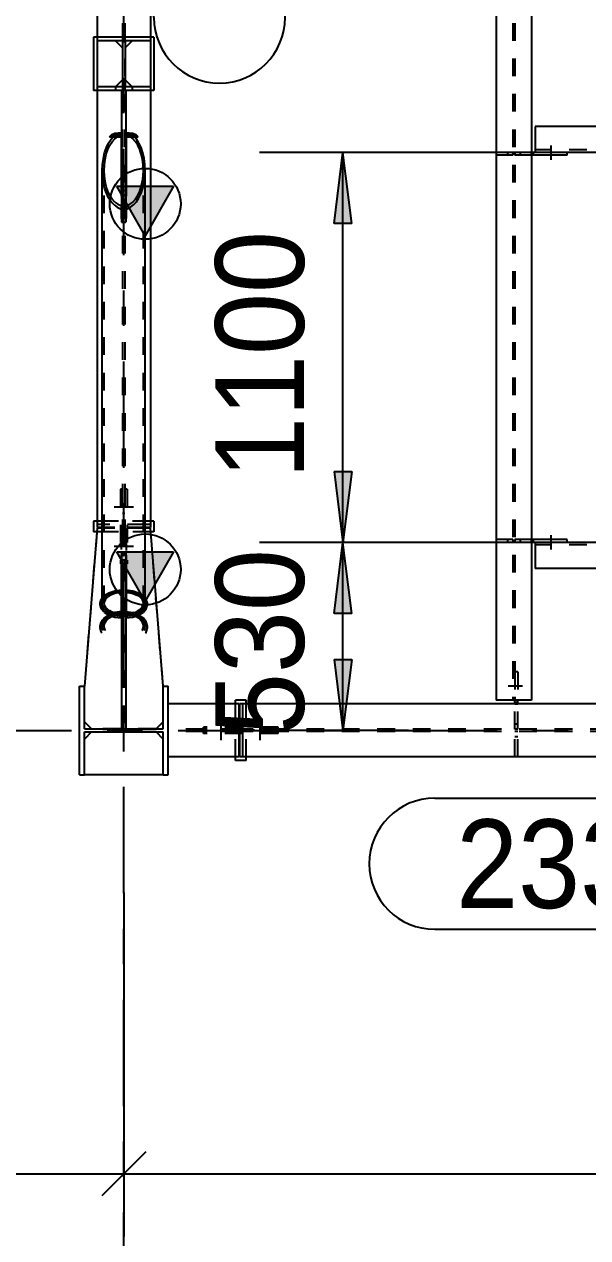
# Model space of a CAD drawing. Header units: millimetres. Extents: x 0 to 594, y 0 to 420.
# Drawn here: x 364.1 to 379.99, y 283.12 to 317.34 of the extents above; entities that cross this region are included whole.
import ezdxf

# ---------------------------------------------------------------- set-up
doc = ezdxf.new("R2010")
doc.units = ezdxf.units.MM
doc.header["$MEASUREMENT"] = 0
for name, pattern in [('XKITLINE00', [0]), ('XKITLINE02', [4, 2, -2]), ('XKITLINE03', [6, 3, -1, 1, -1]), ('XKITLINE04', [3, 0.5, -0.5, 0.5, -0.5, 0.5, -0.5])]:
    doc.linetypes.add(name, pattern=pattern)
for name, color, linetype in [('dimension', 7, 'Continuous'), ('grid', 7, 'Continuous'), ('mark', 7, 'Continuous'), ('part1', 7, 'Continuous')]:
    doc.layers.add(name, color=color, linetype=linetype)
doc.styles.add('STYLE_1', font='arial.ttf', dxfattribs={"height": 0.2})

# ---------------------------------------------------------------- blocks, each defined once
blk = doc.blocks.new('*D2174')
at = {"layer": 'grid', "color": 4, "linetype": 'XKITLINE03'}
blk.add_line((1228.871, 1836.576), (1642.443, 1836.576), dxfattribs=at)
blk = doc.blocks.new('*D2199')
at = {"layer": 'part1', "color": 0, "linetype": 'XKITLINE00'}
for p, q in [((1544.941, 1853.606), (1544.941, 1852.876)), ((1549.627, 1853.606), (1544.941, 1853.606)), ((1549.627, 1852.876), (1549.627, 1853.606)), ((1549.627, 1852.876), (1544.941, 1852.876))]:
    blk.add_line(p, q, dxfattribs=at)
at = {"layer": 'part1', "color": 2, "linetype": 'XKITLINE04'}
for p, q in [((1550.456, 1853.606), (1549.627, 1853.606)), ((1550.425, 1853.606), (1549.627, 1853.606)), ((1549.685, 1852.946), (1549.658, 1853.606)), ((1550.398, 1852.946), (1550.425, 1853.606)), ((1550.456, 1852.876), (1550.456, 1853.606)), ((1550.398, 1852.946), (1544.941, 1852.946)), ((1550.456, 1852.876), (1549.627, 1852.876))]:
    blk.add_line(p, q, dxfattribs=at)
blk = doc.blocks.new('*D2200')
at = {"layer": 'part1', "color": 0, "linetype": 'XKITLINE00'}
for p, q in [((1544.941, 1841.876), (1544.941, 1841.146)), ((1549.627, 1841.876), (1544.941, 1841.876)), ((1549.627, 1841.146), (1549.627, 1841.876)), ((1549.627, 1841.146), (1544.941, 1841.146))]:
    blk.add_line(p, q, dxfattribs=at)
at = {"layer": 'part1', "color": 2, "linetype": 'XKITLINE04'}
for p, q in [((1550.398, 1841.806), (1544.941, 1841.806)), ((1550.456, 1841.876), (1549.627, 1841.876)), ((1549.658, 1841.146), (1549.685, 1841.806)), ((1550.425, 1841.146), (1550.398, 1841.806)), ((1550.456, 1841.146), (1550.456, 1841.876)), ((1550.456, 1841.146), (1549.627, 1841.146))]:
    blk.add_line(p, q, dxfattribs=at)
blk = doc.blocks.new('*D2201')
at = {"layer": 'part1', "color": 2, "linetype": 'XKITLINE04'}
for p, q in [((1544.369, 1841.956), (1544.369, 1841.876)), ((1544.841, 1841.956), (1544.369, 1841.956)), ((1544.519, 1841.956), (1544.519, 1841.876)), ((1544.841, 1841.876), (1544.841, 1841.956)), ((1544.841, 1841.876), (1544.841, 1841.956)), ((1544.841, 1841.956), (1544.841, 1841.876)), ((1544.891, 1841.876), (1544.891, 1841.956)), ((1545.841, 1841.876), (1545.841, 1841.956)), ((1544.891, 1841.876), (1544.369, 1841.876)), ((1545.841, 1841.876), (1544.941, 1841.876))]:
    blk.add_line(p, q, dxfattribs=at)
at = {"layer": 'part1', "color": 0, "linetype": 'XKITLINE00'}
for p, q in [((1545.841, 1841.956), (1544.841, 1841.956)), ((1544.891, 1841.876), (1544.891, 1841.956)), ((1545.841, 1841.876), (1545.841, 1841.956)), ((1544.941, 1841.876), (1544.841, 1841.876))]:
    blk.add_line(p, q, dxfattribs=at)
blk = doc.blocks.new('*D2202')
at = {"layer": 'part1', "color": 0, "linetype": 'XKITLINE00'}
blk.add_line((1545.391, 1841.681), (1545.391, 1842.081), dxfattribs=at)
blk.add_line((1545.391, 1841.681), (1545.391, 1842.081), dxfattribs=at)
blk = doc.blocks.new('*D2205')
at = {"layer": 'part1', "color": 2, "linetype": 'XKITLINE04'}
for p, q in [((1544.369, 1852.876), (1544.369, 1852.796)), ((1544.891, 1852.876), (1544.369, 1852.876)), ((1544.519, 1852.876), (1544.519, 1852.796)), ((1544.841, 1852.796), (1544.841, 1852.876)), ((1544.841, 1852.796), (1544.841, 1852.876)), ((1544.841, 1852.876), (1544.841, 1852.796)), ((1544.891, 1852.796), (1544.891, 1852.876)), ((1545.841, 1852.876), (1544.941, 1852.876)), ((1545.841, 1852.796), (1545.841, 1852.876)), ((1544.841, 1852.796), (1544.369, 1852.796))]:
    blk.add_line(p, q, dxfattribs=at)
at = {"layer": 'part1', "color": 0, "linetype": 'XKITLINE00'}
for p, q in [((1544.941, 1852.876), (1544.841, 1852.876)), ((1544.891, 1852.796), (1544.891, 1852.876)), ((1545.841, 1852.796), (1545.841, 1852.876)), ((1545.841, 1852.796), (1544.841, 1852.796))]:
    blk.add_line(p, q, dxfattribs=at)
blk = doc.blocks.new('*D2206')
at = {"layer": 'part1', "color": 0, "linetype": 'XKITLINE00'}
blk.add_line((1545.391, 1852.671), (1545.391, 1853.071), dxfattribs=at)
blk.add_line((1545.391, 1852.671), (1545.391, 1853.071), dxfattribs=at)
blk = doc.blocks.new('*D2219')
at = {"layer": 'part1', "color": 0, "linetype": 'XKITLINE00'}
for p, q in [((1534.091, 1856.126), (1532.591, 1856.126)), ((1532.591, 1856.126), (1532.591, 1856.026)), ((1533.306, 1856.026), (1532.591, 1856.026)), ((1533.306, 1856.026), (1533.306, 1854.726)), ((1534.091, 1856.026), (1533.376, 1856.026)), ((1533.376, 1856.026), (1533.376, 1854.726)), ((1534.091, 1856.126), (1534.091, 1856.026)), ((1533.306, 1854.726), (1532.591, 1854.726)), ((1532.591, 1854.726), (1532.591, 1854.626)), ((1534.091, 1854.626), (1532.591, 1854.626)), ((1534.091, 1854.726), (1533.376, 1854.726)), ((1534.091, 1854.726), (1534.091, 1854.626))]:
    blk.add_line(p, q, dxfattribs=at)
at = {"layer": 'part1', "color": 2, "linetype": 'XKITLINE04'}
for p, q in [((1533.376, 1856.026), (1533.306, 1856.026)), ((1533.376, 1854.726), (1533.306, 1854.726))]:
    blk.add_line(p, q, dxfattribs=at)
blk = doc.blocks.new('*D2494')
at = {"layer": 'dimension', "color": 1, "linetype": 'XKITLINE00'}
for p, q in [((1533.341, 1832.006), (1533.341, 1822.306)), ((1533.964, 1824.689), (1532.719, 1823.444)), ((1533.341, 1824.066), (1593.341, 1824.066))]:
    blk.add_line(p, q, dxfattribs=at)
blk = doc.blocks.new('*D2495')
at = {"layer": 'dimension', "color": 1, "linetype": 'XKITLINE00'}
for p, q in [((1545.694, 1841.876), (1537.171, 1841.876)), ((1539.271, 1839.876), (1539.521, 1841.876)), ((1539.521, 1836.576), (1539.521, 1841.876)), ((1539.771, 1839.876), (1539.521, 1841.876)), ((1539.771, 1839.876), (1539.271, 1839.876)), ((1539.271, 1838.576), (1539.521, 1836.576)), ((1539.271, 1838.576), (1539.771, 1838.576)), ((1539.771, 1838.576), (1539.521, 1836.576)), ((1541.37, 1836.576), (1537.171, 1836.576))]:
    blk.add_line(p, q, dxfattribs=at)
at = {"layer": 'dimension', "color": 1}
for points in [[(1539.521, 1841.876), (1539.771, 1839.876), (1539.521, 1841.876), (1539.271, 1839.876)], [(1539.521, 1836.576), (1539.271, 1838.576), (1539.521, 1836.576), (1539.771, 1838.576)]]:
    blk.add_solid(points, dxfattribs=at)
at = {"layer": 'dimension', "color": 1, "style": 'STYLE_1', "width": 0.9}
blk.add_text('530', height=2.5, rotation=90.0002, dxfattribs=at).set_placement((1538.421, 1836.445))
blk = doc.blocks.new('*D2496')
at = {"layer": 'dimension', "color": 1, "linetype": 'XKITLINE00'}
for p, q in [((1546.254, 1852.876), (1537.171, 1852.876)), ((1539.271, 1850.876), (1539.521, 1852.876)), ((1539.521, 1841.876), (1539.521, 1852.876)), ((1539.771, 1850.876), (1539.521, 1852.876)), ((1539.771, 1850.876), (1539.271, 1850.876)), ((1539.271, 1843.876), (1539.521, 1841.876)), ((1539.271, 1843.876), (1539.771, 1843.876)), ((1539.771, 1843.876), (1539.521, 1841.876)), ((1545.694, 1841.876), (1537.171, 1841.876))]:
    blk.add_line(p, q, dxfattribs=at)
at = {"layer": 'dimension', "color": 1}
for points in [[(1539.521, 1852.876), (1539.771, 1850.876), (1539.521, 1852.876), (1539.271, 1850.876)], [(1539.521, 1841.876), (1539.271, 1843.876), (1539.521, 1841.876), (1539.771, 1843.876)]]:
    blk.add_solid(points, dxfattribs=at)
at = {"layer": 'dimension', "color": 1, "style": 'STYLE_1', "width": 0.9}
blk.add_text('1100', height=2.5, rotation=90.0002, dxfattribs=at).set_placement((1538.421, 1843.668))
blk = doc.blocks.new('*D2498')
at = {"layer": 'mark', "color": 1, "linetype": 'XKITLINE00'}
for p, q in [((1549.627, 1841.876), (1548.875, 1834.665)), ((1542.113, 1834.665), (1548.875, 1834.665)), ((1548.875, 1834.665), (1548.875, 1834.665)), ((1542.113, 1830.965), (1548.875, 1830.965))]:
    blk.add_line(p, q, dxfattribs=at)
for centre, start, end in [((1542.113, 1832.815), 90, -90), ((1548.875, 1832.815), -90, 90)]:
    blk.add_arc(centre, 1.85, start, end, dxfattribs=at)
at = {"layer": 'mark', "color": 1, "style": 'STYLE_1', "width": 0.9}
blk.add_text('233', height=2.5, dxfattribs=at).set_placement((1542.713, 1831.565))
blk = doc.blocks.new('*D2517')
at = {"layer": 'part1', "color": 0, "linetype": 'XKITLINE00'}
for p, q in [((1532.091, 1835.326), (1532.091, 1837.826)), ((1532.091, 1837.826), (1532.231, 1837.826)), ((1532.231, 1836.621), (1532.231, 1837.826)), ((1534.451, 1837.826), (1534.591, 1837.826)), ((1534.451, 1836.621), (1534.451, 1837.826)), ((1534.591, 1835.326), (1534.591, 1837.826)), ((1532.231, 1836.621), (1534.451, 1836.621)), ((1532.231, 1836.531), (1534.451, 1836.531)), ((1532.231, 1835.326), (1532.231, 1836.531)), ((1534.451, 1835.326), (1534.451, 1836.531)), ((1532.091, 1835.326), (1532.231, 1835.326)), ((1534.451, 1835.326), (1534.591, 1835.326))]:
    blk.add_line(p, q, dxfattribs=at)
blk = doc.blocks.new('*D2521')
at = {"layer": 'part1', "color": 0, "linetype": 'XKITLINE00'}
for p, q in [((1590.071, 1837.326), (1536.611, 1837.326)), ((1536.611, 1835.826), (1536.611, 1837.326)), ((1536.701, 1835.826), (1536.701, 1837.326)), ((1590.071, 1835.826), (1536.611, 1835.826))]:
    blk.add_line(p, q, dxfattribs=at)
at = {"layer": 'part1', "color": 2, "linetype": 'XKITLINE04'}
for p, q in [((1589.991, 1836.609), (1536.691, 1836.609)), ((1536.691, 1836.544), (1536.691, 1836.609)), ((1588.991, 1836.544), (1536.691, 1836.544)), ((1536.701, 1835.826), (1536.701, 1836.544)), ((1536.711, 1836.544), (1536.711, 1836.609)), ((1537.007, 1836.544), (1537.011, 1836.544)), ((1537.011, 1836.544), (1537.011, 1836.609)), ((1589.991, 1836.544), (1537.011, 1836.544))]:
    blk.add_line(p, q, dxfattribs=at)
blk = doc.blocks.new('*D2522')
at = {"layer": 'part1', "color": 0, "linetype": 'XKITLINE00'}
for p, q in [((1532.591, 1867.606), (1533.309, 1867.606)), ((1532.591, 1867.606), (1532.591, 1856.126)), ((1534.091, 1867.606), (1533.309, 1867.606)), ((1534.091, 1867.606), (1534.091, 1856.126)), ((1532.591, 1867.516), (1534.091, 1867.516)), ((1533.341, 1864.606), (1532.541, 1866.006)), ((1532.541, 1866.006), (1534.141, 1866.006)), ((1534.141, 1866.006), (1533.341, 1864.606)), ((1532.591, 1854.626), (1532.591, 1842.296)), ((1534.091, 1854.626), (1534.091, 1842.296)), ((1532.736, 1842.386), (1532.591, 1842.386)), ((1532.736, 1842.296), (1532.591, 1842.296)), ((1534.091, 1842.386), (1533.946, 1842.386)), ((1534.091, 1842.296), (1533.946, 1842.296))]:
    blk.add_line(p, q, dxfattribs=at)
at = {"layer": 'part1', "color": 2, "linetype": 'XKITLINE04'}
for p, q in [((1532.591, 1867.606), (1534.091, 1867.606)), ((1534.091, 1867.516), (1532.591, 1867.516)), ((1533.309, 1867.526), (1533.309, 1842.376)), ((1533.309, 1867.526), (1533.374, 1867.526)), ((1533.309, 1867.526), (1533.374, 1867.526)), ((1533.309, 1867.506), (1533.374, 1867.506)), ((1533.309, 1867.506), (1533.374, 1867.506)), ((1533.374, 1867.526), (1533.374, 1842.376)), ((1534.091, 1867.516), (1534.091, 1842.296)), ((1533.309, 1867.206), (1533.374, 1867.206)), ((1533.309, 1867.206), (1533.374, 1867.206)), ((1532.591, 1856.126), (1532.591, 1854.626)), ((1533.374, 1842.696), (1533.309, 1842.696)), ((1534.091, 1842.296), (1532.591, 1842.296)), ((1533.946, 1842.386), (1532.736, 1842.386)), ((1533.374, 1842.396), (1533.309, 1842.396)), ((1533.374, 1842.376), (1533.309, 1842.376)), ((1533.946, 1842.296), (1533.374, 1842.296)), ((1534.091, 1842.376), (1534.091, 1842.386))]:
    blk.add_line(p, q, dxfattribs=at)
at = {"layer": 'part1', "color": 0, "linetype": 'XKITLINE00'}
blk.add_circle((1533.341, 1865.506), 1, dxfattribs=at)
at = {"layer": 'part1', "color": 0}
blk.add_solid([(1532.541, 1866.006), (1534.141, 1866.006), (1532.541, 1866.006), (1533.341, 1864.606)], dxfattribs=at)
blk = doc.blocks.new('*D2523')
at = {"layer": 'part1', "color": 0, "linetype": 'XKITLINE00'}
for p, q in [((1544.841, 1869.526), (1543.841, 1869.526)), ((1543.841, 1869.526), (1543.841, 1837.426)), ((1544.841, 1869.526), (1544.841, 1837.426)), ((1544.341, 1866.526), (1543.541, 1867.926)), ((1543.541, 1867.926), (1545.141, 1867.926)), ((1545.141, 1867.926), (1544.341, 1866.526)), ((1544.841, 1837.426), (1543.841, 1837.426))]:
    blk.add_line(p, q, dxfattribs=at)
at = {"layer": 'part1', "color": 2, "linetype": 'XKITLINE04'}
for p, q in [((1544.314, 1869.526), (1544.314, 1837.426)), ((1544.369, 1869.526), (1544.369, 1837.426))]:
    blk.add_line(p, q, dxfattribs=at)
at = {"layer": 'part1', "color": 0, "linetype": 'XKITLINE00'}
blk.add_circle((1544.341, 1867.426), 1, dxfattribs=at)
at = {"layer": 'part1', "color": 0}
blk.add_solid([(1543.541, 1867.926), (1545.141, 1867.926), (1543.541, 1867.926), (1544.341, 1866.526)], dxfattribs=at)
blk = doc.blocks.new('*D2530')
at = {"layer": 'part1', "color": 0, "linetype": 'XKITLINE00'}
for p, q in [((1532.914, 1853.141), (1532.986, 1853.252)), ((1532.986, 1853.252), (1533.042, 1853.314)), ((1533.015, 1853.179), (1533.089, 1853.262)), ((1533.042, 1853.314), (1533.16, 1853.314)), ((1533.089, 1853.262), (1533.16, 1853.314)), ((1533.271, 1853.314), (1533.271, 1851.646)), ((1533.411, 1853.314), (1533.411, 1851.646)), ((1533.523, 1853.314), (1533.641, 1853.314)), ((1533.523, 1853.314), (1533.593, 1853.262)), ((1533.668, 1853.179), (1533.593, 1853.262)), ((1533.697, 1853.252), (1533.641, 1853.314)), ((1533.769, 1853.141), (1533.697, 1853.252)), ((1532.766, 1852.706), (1532.802, 1852.865)), ((1532.802, 1852.865), (1532.852, 1853.011)), ((1532.847, 1852.824), (1532.892, 1852.958)), ((1532.852, 1853.011), (1532.914, 1853.141)), ((1532.892, 1852.958), (1532.949, 1853.077)), ((1532.949, 1853.077), (1533.015, 1853.179)), ((1533.734, 1853.077), (1533.668, 1853.179)), ((1533.79, 1852.958), (1533.734, 1853.077)), ((1533.831, 1853.011), (1533.769, 1853.141)), ((1533.836, 1852.824), (1533.79, 1852.958)), ((1533.88, 1852.865), (1533.831, 1853.011)), ((1533.917, 1852.706), (1533.88, 1852.865)), ((1532.736, 1852.368), (1532.744, 1852.539)), ((1532.744, 1852.539), (1532.766, 1852.706)), ((1532.786, 1852.368), (1532.793, 1852.525)), ((1532.793, 1852.525), (1532.814, 1852.678)), ((1532.814, 1852.678), (1532.847, 1852.824)), ((1533.869, 1852.678), (1533.836, 1852.824)), ((1533.89, 1852.525), (1533.869, 1852.678)), ((1533.896, 1852.368), (1533.89, 1852.525)), ((1533.939, 1852.539), (1533.917, 1852.706)), ((1533.946, 1852.368), (1533.939, 1852.539)), ((1532.736, 1840.163), (1532.736, 1852.368)), ((1532.744, 1852.198), (1532.736, 1852.368)), ((1532.766, 1852.031), (1532.744, 1852.198)), ((1532.793, 1852.212), (1532.786, 1852.368)), ((1532.814, 1852.059), (1532.793, 1852.212)), ((1533.869, 1852.059), (1533.89, 1852.212)), ((1533.89, 1852.212), (1533.896, 1852.368)), ((1533.917, 1852.031), (1533.939, 1852.198)), ((1533.939, 1852.198), (1533.946, 1852.368)), ((1533.946, 1840.163), (1533.946, 1852.368)), ((1532.802, 1851.872), (1532.766, 1852.031)), ((1532.852, 1851.726), (1532.802, 1851.872)), ((1532.847, 1851.913), (1532.814, 1852.059)), ((1532.892, 1851.779), (1532.847, 1851.913)), ((1533.946, 1850.526), (1533.146, 1851.926)), ((1533.146, 1851.926), (1534.746, 1851.926)), ((1533.79, 1851.779), (1533.836, 1851.913)), ((1533.831, 1851.726), (1533.88, 1851.872)), ((1533.836, 1851.913), (1533.869, 1852.059)), ((1533.88, 1851.872), (1533.917, 1852.031)), ((1534.746, 1851.926), (1533.946, 1850.526)), ((1532.914, 1851.596), (1532.852, 1851.726)), ((1532.949, 1851.66), (1532.892, 1851.779)), ((1532.986, 1851.484), (1532.914, 1851.596)), ((1533.015, 1851.558), (1532.949, 1851.66)), ((1533.089, 1851.475), (1533.015, 1851.558)), ((1533.281, 1851.675), (1533.271, 1851.674)), ((1533.281, 1851.647), (1533.271, 1851.646)), ((1533.411, 1851.674), (1533.401, 1851.675)), ((1533.411, 1851.646), (1533.401, 1851.647)), ((1533.593, 1851.475), (1533.668, 1851.558)), ((1533.668, 1851.558), (1533.734, 1851.66)), ((1533.697, 1851.484), (1533.769, 1851.596)), ((1533.734, 1851.66), (1533.79, 1851.779)), ((1533.769, 1851.596), (1533.831, 1851.726)), ((1533.067, 1851.395), (1532.986, 1851.484)), ((1533.067, 1851.395), (1533.154, 1851.329)), ((1533.089, 1851.475), (1533.17, 1851.415)), ((1533.154, 1851.329), (1533.247, 1851.289)), ((1533.17, 1851.415), (1533.255, 1851.378)), ((1533.247, 1851.289), (1533.271, 1851.286)), ((1533.255, 1851.378), (1533.271, 1851.376)), ((1533.271, 1851.376), (1533.271, 1851.01)), ((1533.411, 1851.376), (1533.428, 1851.378)), ((1533.411, 1851.376), (1533.411, 1851.01)), ((1533.411, 1851.286), (1533.436, 1851.289)), ((1533.428, 1851.378), (1533.513, 1851.415)), ((1533.436, 1851.289), (1533.528, 1851.329)), ((1533.513, 1851.415), (1533.593, 1851.475)), ((1533.528, 1851.329), (1533.616, 1851.395)), ((1533.616, 1851.395), (1533.697, 1851.484)), ((1533.281, 1851.038), (1533.271, 1851.038)), ((1533.281, 1851.01), (1533.271, 1851.01)), ((1533.411, 1851.038), (1533.401, 1851.038)), ((1533.411, 1851.01), (1533.401, 1851.01)), ((1533.271, 1841.513), (1533.341, 1841.51)), ((1533.271, 1841.513), (1533.271, 1839.831)), ((1533.341, 1841.51), (1533.411, 1841.513)), ((1533.411, 1841.513), (1533.411, 1839.831)), ((1532.744, 1840.111), (1532.736, 1840.163)), ((1532.766, 1840.059), (1532.744, 1840.111)), ((1532.802, 1840.011), (1532.766, 1840.059)), ((1532.802, 1840.011), (1532.852, 1839.966)), ((1532.852, 1839.966), (1532.914, 1839.926)), ((1532.914, 1839.926), (1532.986, 1839.892)), ((1532.986, 1839.892), (1533.067, 1839.864)), ((1533.067, 1839.864), (1533.154, 1839.844)), ((1533.528, 1839.844), (1533.616, 1839.864)), ((1533.616, 1839.864), (1533.697, 1839.892)), ((1533.697, 1839.892), (1533.769, 1839.926)), ((1533.769, 1839.926), (1533.831, 1839.966)), ((1533.831, 1839.966), (1533.88, 1840.011)), ((1533.88, 1840.011), (1533.917, 1840.059)), ((1533.917, 1840.059), (1533.939, 1840.111)), ((1533.939, 1840.111), (1533.946, 1840.163)), ((1533.154, 1839.844), (1533.247, 1839.832)), ((1533.247, 1839.832), (1533.271, 1839.831)), ((1533.411, 1839.831), (1533.436, 1839.832)), ((1533.436, 1839.832), (1533.528, 1839.844))]:
    blk.add_line(p, q, dxfattribs=at)
at = {"layer": 'part1', "color": 2, "linetype": 'XKITLINE04'}
for p, q in [((1533.042, 1853.314), (1533.067, 1853.323)), ((1533.067, 1853.323), (1533.154, 1853.343)), ((1533.154, 1853.343), (1533.247, 1853.355)), ((1533.16, 1853.314), (1533.17, 1853.317)), ((1533.17, 1853.317), (1533.255, 1853.328)), ((1533.247, 1853.355), (1533.271, 1853.356)), ((1533.255, 1853.328), (1533.271, 1853.329)), ((1533.271, 1853.356), (1533.271, 1853.314)), ((1533.411, 1853.356), (1533.411, 1853.314)), ((1533.411, 1853.356), (1533.436, 1853.355)), ((1533.411, 1853.329), (1533.428, 1853.328)), ((1533.428, 1853.328), (1533.513, 1853.317)), ((1533.436, 1853.355), (1533.528, 1853.343)), ((1533.513, 1853.317), (1533.523, 1853.314)), ((1533.528, 1853.343), (1533.616, 1853.323)), ((1533.616, 1853.323), (1533.641, 1853.314)), ((1532.786, 1840.163), (1532.786, 1852.368)), ((1533.896, 1840.163), (1533.896, 1852.368)), ((1533.341, 1851.677), (1533.281, 1851.675)), ((1533.341, 1851.65), (1533.281, 1851.647)), ((1533.401, 1851.675), (1533.341, 1851.677)), ((1533.401, 1851.647), (1533.341, 1851.65)), ((1533.341, 1851.035), (1533.281, 1851.038)), ((1533.341, 1851.007), (1533.281, 1851.01)), ((1533.401, 1851.038), (1533.341, 1851.035)), ((1533.401, 1851.01), (1533.341, 1851.007)), ((1533.271, 1842.177), (1533.341, 1842.18)), ((1533.271, 1842.177), (1533.271, 1841.513)), ((1533.271, 1842.149), (1533.341, 1842.152)), ((1533.341, 1842.18), (1533.411, 1842.177)), ((1533.341, 1842.152), (1533.411, 1842.149)), ((1533.411, 1842.177), (1533.411, 1841.513)), ((1533.411, 1842.149), (1533.411, 1842.177)), ((1533.411, 1842.149), (1533.411, 1839.859)), ((1533.271, 1841.541), (1533.341, 1841.538)), ((1533.341, 1841.538), (1533.411, 1841.541)), ((1532.736, 1840.163), (1532.744, 1840.215)), ((1532.744, 1840.215), (1532.766, 1840.266)), ((1532.802, 1840.315), (1532.766, 1840.266)), ((1532.786, 1840.163), (1532.793, 1840.211)), ((1532.814, 1840.258), (1532.793, 1840.211)), ((1532.852, 1840.36), (1532.802, 1840.315)), ((1532.814, 1840.258), (1532.847, 1840.302)), ((1532.847, 1840.302), (1532.852, 1840.307)), ((1532.852, 1840.36), (1532.914, 1840.4)), ((1532.852, 1840.307), (1532.892, 1840.344)), ((1532.949, 1840.38), (1532.892, 1840.344)), ((1532.914, 1840.4), (1532.986, 1840.434)), ((1533.015, 1840.412), (1532.949, 1840.38)), ((1532.986, 1840.434), (1533.067, 1840.461)), ((1533.089, 1840.437), (1533.015, 1840.412)), ((1533.067, 1840.461), (1533.154, 1840.482)), ((1533.17, 1840.455), (1533.089, 1840.437)), ((1533.154, 1840.482), (1533.247, 1840.494)), ((1533.255, 1840.466), (1533.17, 1840.455)), ((1533.247, 1840.494), (1533.271, 1840.495)), ((1533.255, 1840.466), (1533.271, 1840.467)), ((1533.411, 1840.495), (1533.436, 1840.494)), ((1533.411, 1840.467), (1533.428, 1840.466)), ((1533.428, 1840.466), (1533.513, 1840.455)), ((1533.436, 1840.494), (1533.528, 1840.482)), ((1533.513, 1840.455), (1533.593, 1840.437)), ((1533.528, 1840.482), (1533.616, 1840.461)), ((1533.593, 1840.437), (1533.668, 1840.412)), ((1533.616, 1840.461), (1533.697, 1840.434)), ((1533.668, 1840.412), (1533.734, 1840.38)), ((1533.697, 1840.434), (1533.769, 1840.4)), ((1533.734, 1840.38), (1533.79, 1840.344)), ((1533.769, 1840.4), (1533.831, 1840.36)), ((1533.79, 1840.344), (1533.836, 1840.302)), ((1533.88, 1840.315), (1533.831, 1840.36)), ((1533.869, 1840.258), (1533.836, 1840.302)), ((1533.89, 1840.211), (1533.869, 1840.258)), ((1533.917, 1840.266), (1533.88, 1840.315)), ((1533.896, 1840.163), (1533.89, 1840.211)), ((1533.939, 1840.215), (1533.917, 1840.266)), ((1533.946, 1840.163), (1533.939, 1840.215)), ((1532.793, 1840.115), (1532.786, 1840.163)), ((1532.814, 1840.068), (1532.793, 1840.115)), ((1532.847, 1840.023), (1532.814, 1840.068)), ((1532.847, 1840.023), (1532.852, 1840.019)), ((1532.852, 1840.019), (1532.892, 1839.982)), ((1532.949, 1839.946), (1532.892, 1839.982)), ((1533.015, 1839.914), (1532.949, 1839.946)), ((1533.089, 1839.889), (1533.015, 1839.914)), ((1533.17, 1839.871), (1533.089, 1839.889)), ((1533.255, 1839.859), (1533.17, 1839.871)), ((1533.255, 1839.859), (1533.271, 1839.859)), ((1533.411, 1839.859), (1533.428, 1839.859)), ((1533.428, 1839.859), (1533.513, 1839.871)), ((1533.513, 1839.871), (1533.593, 1839.889)), ((1533.593, 1839.889), (1533.668, 1839.914)), ((1533.668, 1839.914), (1533.734, 1839.946)), ((1533.734, 1839.946), (1533.79, 1839.982)), ((1533.79, 1839.982), (1533.836, 1840.023)), ((1533.836, 1840.023), (1533.869, 1840.068)), ((1533.869, 1840.068), (1533.89, 1840.115)), ((1533.89, 1840.115), (1533.896, 1840.163))]:
    blk.add_line(p, q, dxfattribs=at)
at = {"layer": 'part1', "color": 0, "linetype": 'XKITLINE00'}
blk.add_circle((1533.946, 1851.426), 1, dxfattribs=at)
at = {"layer": 'part1', "color": 0}
blk.add_solid([(1533.146, 1851.926), (1534.746, 1851.926), (1533.146, 1851.926), (1533.946, 1850.526)], dxfattribs=at)
blk = doc.blocks.new('*D2531')
at = {"layer": 'part1', "color": 0, "linetype": 'XKITLINE02'}
blk.add_line((1533.066, 1841.776), (1533.616, 1841.776), dxfattribs=at)
blk.add_line((1533.066, 1841.776), (1533.616, 1841.776), dxfattribs=at)
blk.add_line((1533.066, 1841.776), (1533.616, 1841.776), dxfattribs=at)
blk = doc.blocks.new('*D2532')
at = {"layer": 'part1', "color": 2, "linetype": 'XKITLINE04'}
for p, q in [((1533.374, 1843.376), (1533.374, 1841.276)), ((1533.434, 1843.376), (1533.374, 1843.376)), ((1533.434, 1843.376), (1533.434, 1841.276)), ((1533.434, 1841.276), (1533.374, 1841.276))]:
    blk.add_line(p, q, dxfattribs=at)
blk = doc.blocks.new('*D2533')
at = {"layer": 'part1', "color": 2, "linetype": 'XKITLINE04'}
for p, q in [((1533.249, 1843.376), (1533.249, 1841.276)), ((1533.309, 1843.376), (1533.249, 1843.376)), ((1533.309, 1843.376), (1533.309, 1841.276)), ((1533.309, 1841.276), (1533.249, 1841.276))]:
    blk.add_line(p, q, dxfattribs=at)
blk = doc.blocks.new('*D2534')
at = {"layer": 'part1', "color": 0, "linetype": 'XKITLINE02'}
blk.add_line((1533.066, 1842.876), (1533.616, 1842.876), dxfattribs=at)
blk.add_line((1533.066, 1842.876), (1533.616, 1842.876), dxfattribs=at)
blk.add_line((1533.066, 1842.876), (1533.616, 1842.876), dxfattribs=at)
blk = doc.blocks.new('*D2535')
at = {"layer": 'part1', "color": 2, "linetype": 'XKITLINE04'}
for p, q in [((1533.311, 1842.276), (1533.311, 1836.621)), ((1533.311, 1842.276), (1533.371, 1842.276)), ((1533.311, 1842.276), (1533.371, 1842.276)), ((1533.371, 1842.276), (1533.371, 1836.621)), ((1533.311, 1841.976), (1533.371, 1841.976)), ((1533.311, 1841.976), (1533.371, 1841.976)), ((1533.311, 1836.821), (1533.371, 1836.821)), ((1533.311, 1836.821), (1533.371, 1836.821)), ((1533.311, 1836.621), (1533.371, 1836.621)), ((1533.311, 1836.621), (1533.371, 1836.621))]:
    blk.add_line(p, q, dxfattribs=at)
blk = doc.blocks.new('*D2536')
at = {"layer": 'part1', "color": 2, "linetype": 'XKITLINE04'}
for p, q in [((1544.314, 1841.956), (1543.844, 1841.956)), ((1543.844, 1841.956), (1543.844, 1841.876)), ((1544.164, 1841.956), (1544.164, 1841.876)), ((1544.314, 1841.956), (1544.314, 1841.876)), ((1544.314, 1841.876), (1543.844, 1841.876))]:
    blk.add_line(p, q, dxfattribs=at)
blk = doc.blocks.new('*D2537')
at = {"layer": 'part1', "color": 2, "linetype": 'XKITLINE04'}
for p, q in [((1544.314, 1852.876), (1543.844, 1852.876)), ((1543.844, 1852.876), (1543.844, 1852.796)), ((1544.164, 1852.876), (1544.164, 1852.796)), ((1544.314, 1852.876), (1544.314, 1852.796)), ((1544.314, 1852.796), (1543.844, 1852.796))]:
    blk.add_line(p, q, dxfattribs=at)
blk = doc.blocks.new('*D2538')
at = {"layer": 'part1', "color": 0, "linetype": 'XKITLINE00'}
for p, q in [((1532.491, 1842.476), (1532.491, 1842.176)), ((1532.591, 1842.476), (1532.491, 1842.476)), ((1534.191, 1842.476), (1534.091, 1842.476)), ((1534.191, 1842.476), (1534.191, 1842.176)), ((1532.583, 1842.176), (1532.491, 1842.176)), ((1534.191, 1842.176), (1534.099, 1842.176))]:
    blk.add_line(p, q, dxfattribs=at)
at = {"layer": 'part1', "color": 2, "linetype": 'XKITLINE04'}
for p, q in [((1534.091, 1842.476), (1532.591, 1842.476)), ((1534.099, 1842.176), (1532.583, 1842.176))]:
    blk.add_line(p, q, dxfattribs=at)
blk = doc.blocks.new('*D2539')
at = {"layer": 'part1', "color": 0, "linetype": 'XKITLINE00'}
for p, q in [((1532.591, 1842.276), (1532.231, 1837.826)), ((1532.736, 1842.276), (1532.591, 1842.276)), ((1534.091, 1842.276), (1533.946, 1842.276)), ((1534.451, 1837.826), (1534.091, 1842.276)), ((1532.431, 1836.621), (1532.231, 1836.821)), ((1534.451, 1836.821), (1534.251, 1836.621))]:
    blk.add_line(p, q, dxfattribs=at)
at = {"layer": 'part1', "color": 2, "linetype": 'XKITLINE04'}
for p, q in [((1533.946, 1842.276), (1532.736, 1842.276)), ((1532.231, 1836.821), (1532.231, 1837.826)), ((1534.451, 1836.821), (1534.451, 1837.826)), ((1534.251, 1836.621), (1532.431, 1836.621))]:
    blk.add_line(p, q, dxfattribs=at)
blk = doc.blocks.new('*D2540')
at = {"layer": 'part1', "color": 0, "linetype": 'XKITLINE00'}
for p, q in [((1532.491, 1856.126), (1532.491, 1854.626)), ((1532.591, 1856.126), (1532.491, 1856.126)), ((1534.191, 1856.126), (1534.091, 1856.126)), ((1534.191, 1856.126), (1534.191, 1854.626)), ((1532.591, 1854.626), (1532.491, 1854.626)), ((1534.191, 1854.626), (1534.091, 1854.626))]:
    blk.add_line(p, q, dxfattribs=at)
at = {"layer": 'part1', "color": 2, "linetype": 'XKITLINE04'}
for p, q in [((1534.091, 1856.126), (1532.591, 1856.126)), ((1534.091, 1854.626), (1532.591, 1854.626))]:
    blk.add_line(p, q, dxfattribs=at)
blk = doc.blocks.new('*D2579')
at = {"layer": 'grid', "color": 4, "linetype": 'XKITLINE03'}
blk.add_line((1533.341, 1819.981), (1533.341, 1905.53), dxfattribs=at)
blk = doc.blocks.new('*D2630')
at = {"layer": 'dimension', "color": 1, "linetype": 'XKITLINE00'}
for p, q in [((1513.841, 1836.476), (1513.841, 1822.306)), ((1533.341, 1832.006), (1533.341, 1822.306)), ((1514.464, 1824.689), (1513.219, 1823.444)), ((1533.964, 1824.689), (1532.719, 1823.444)), ((1513.841, 1824.066), (1533.341, 1824.066))]:
    blk.add_line(p, q, dxfattribs=at)
at = {"layer": 'dimension', "color": 1, "style": 'STYLE_1', "width": 0.9}
blk.add_text('1950', height=2.2, dxfattribs=at).set_placement((1520.328, 1825.106))
blk = doc.blocks.new('*D2631')
at = {"layer": 'part1', "color": 0, "linetype": 'XKITLINE00'}
for p, q in [((1532.431, 1836.531), (1532.231, 1836.331)), ((1534.451, 1836.331), (1534.251, 1836.531)), ((1534.451, 1835.326), (1532.231, 1835.326))]:
    blk.add_line(p, q, dxfattribs=at)
at = {"layer": 'part1', "color": 2, "linetype": 'XKITLINE04'}
for p, q in [((1534.251, 1836.531), (1532.431, 1836.531)), ((1532.231, 1835.326), (1532.231, 1836.331)), ((1534.451, 1835.326), (1534.451, 1836.331))]:
    blk.add_line(p, q, dxfattribs=at)
blk = doc.blocks.new('*D2632')
at = {"layer": 'part1', "color": 2, "linetype": 'XKITLINE04'}
for p, q in [((1533.281, 1841.577), (1533.281, 1836.621)), ((1533.281, 1841.577), (1533.401, 1841.577)), ((1533.401, 1841.577), (1533.401, 1836.621)), ((1533.281, 1836.821), (1533.401, 1836.821)), ((1533.281, 1836.621), (1533.401, 1836.621))]:
    blk.add_line(p, q, dxfattribs=at)
blk = doc.blocks.new('*D2633')
at = {"layer": 'part1', "color": 2, "linetype": 'XKITLINE04'}
for p, q in [((1533.401, 1839.927), (1533.401, 1839.319)), ((1533.401, 1839.927), (1533.592, 1839.898)), ((1533.401, 1839.88), (1533.592, 1839.851)), ((1533.761, 1839.835), (1533.592, 1839.898)), ((1533.592, 1839.851), (1533.592, 1839.898)), ((1533.761, 1839.789), (1533.592, 1839.851)), ((1533.761, 1839.835), (1533.893, 1839.745)), ((1533.761, 1839.789), (1533.893, 1839.698)), ((1533.977, 1839.634), (1533.893, 1839.745)), ((1533.977, 1839.587), (1533.893, 1839.698)), ((1534.006, 1839.513), (1533.977, 1839.634)), ((1534.006, 1839.466), (1533.977, 1839.587)), ((1533.958, 1839.319), (1533.977, 1839.344)), ((1533.977, 1839.344), (1534.006, 1839.466)), ((1533.978, 1839.396), (1534.006, 1839.513)), ((1534.006, 1839.466), (1534.006, 1839.513))]:
    blk.add_line(p, q, dxfattribs=at)
blk = doc.blocks.new('*D2634')
at = {"layer": 'part1', "color": 2, "linetype": 'XKITLINE04'}
for p, q in [((1533.091, 1839.898), (1532.922, 1839.835)), ((1533.281, 1839.927), (1533.091, 1839.898)), ((1533.091, 1839.851), (1533.091, 1839.898)), ((1533.281, 1839.88), (1533.091, 1839.851)), ((1533.281, 1839.927), (1533.281, 1839.319)), ((1532.676, 1839.513), (1532.705, 1839.634)), ((1532.676, 1839.466), (1532.705, 1839.587)), ((1532.705, 1839.634), (1532.79, 1839.745)), ((1532.705, 1839.587), (1532.79, 1839.698)), ((1532.79, 1839.745), (1532.922, 1839.835)), ((1532.79, 1839.698), (1532.922, 1839.789)), ((1532.922, 1839.789), (1533.091, 1839.851)), ((1532.676, 1839.466), (1532.676, 1839.513)), ((1532.704, 1839.396), (1532.676, 1839.513)), ((1532.705, 1839.344), (1532.676, 1839.466)), ((1532.725, 1839.319), (1532.705, 1839.344))]:
    blk.add_line(p, q, dxfattribs=at)
blk = doc.blocks.new('*D2635')
at = {"layer": 'part1', "color": 2, "linetype": 'XKITLINE04'}
for p, q in [((1533.281, 1842.274), (1533.281, 1841.513)), ((1533.281, 1842.274), (1533.401, 1842.274)), ((1533.401, 1842.274), (1533.401, 1841.513)), ((1533.281, 1841.969), (1533.401, 1841.969)), ((1533.281, 1836.821), (1533.401, 1836.821)), ((1533.281, 1836.621), (1533.401, 1836.621)), ((1533.281, 1836.621), (1533.401, 1836.621))]:
    blk.add_line(p, q, dxfattribs=at)
at = {"layer": 'part1', "color": 0, "linetype": 'XKITLINE00'}
for p, q in [((1533.281, 1841.513), (1533.281, 1836.621)), ((1533.281, 1841.383), (1533.401, 1841.383)), ((1533.401, 1841.513), (1533.401, 1836.621))]:
    blk.add_line(p, q, dxfattribs=at)
blk = doc.blocks.new('*D2636')
at = {"layer": 'part1', "color": 0, "linetype": 'XKITLINE00'}
for p, q in [((1533.411, 1840.528), (1533.401, 1840.53)), ((1533.977, 1840.27), (1533.946, 1840.307)), ((1534.006, 1840.163), (1533.977, 1840.27)), ((1533.592, 1839.822), (1533.761, 1839.877)), ((1533.761, 1839.877), (1533.893, 1839.957)), ((1533.761, 1839.827), (1533.893, 1839.907)), ((1533.893, 1839.957), (1533.977, 1840.056)), ((1533.893, 1839.907), (1533.977, 1840.006)), ((1533.977, 1840.056), (1534.006, 1840.163)), ((1533.977, 1840.006), (1534.006, 1840.113)), ((1534.006, 1840.113), (1534.006, 1840.163)), ((1533.401, 1839.796), (1533.592, 1839.822)), ((1533.401, 1839.746), (1533.592, 1839.772)), ((1533.592, 1839.772), (1533.761, 1839.827)), ((1533.592, 1839.772), (1533.592, 1839.822))]:
    blk.add_line(p, q, dxfattribs=at)
at = {"layer": 'part1', "color": 2, "linetype": 'XKITLINE04'}
for p, q in [((1533.401, 1840.53), (1533.401, 1839.746)), ((1533.592, 1840.454), (1533.401, 1840.48)), ((1533.592, 1840.504), (1533.411, 1840.528)), ((1533.761, 1840.449), (1533.592, 1840.504)), ((1533.592, 1840.454), (1533.592, 1840.504)), ((1533.592, 1840.454), (1533.761, 1840.399)), ((1533.893, 1840.368), (1533.761, 1840.449)), ((1533.761, 1840.399), (1533.893, 1840.318)), ((1533.946, 1840.307), (1533.893, 1840.368)), ((1533.977, 1840.22), (1533.893, 1840.318)), ((1534.006, 1840.113), (1533.977, 1840.22))]:
    blk.add_line(p, q, dxfattribs=at)
blk = doc.blocks.new('*D2637')
at = {"layer": 'part1', "color": 0, "linetype": 'XKITLINE00'}
for p, q in [((1532.676, 1840.163), (1532.705, 1840.27)), ((1532.736, 1840.307), (1532.705, 1840.27)), ((1533.281, 1840.53), (1533.271, 1840.528)), ((1532.676, 1840.113), (1532.676, 1840.163)), ((1532.705, 1840.056), (1532.676, 1840.163)), ((1532.705, 1840.006), (1532.676, 1840.113)), ((1532.79, 1839.957), (1532.705, 1840.056)), ((1532.79, 1839.907), (1532.705, 1840.006)), ((1532.79, 1839.957), (1532.922, 1839.877)), ((1532.79, 1839.907), (1532.922, 1839.827)), ((1532.922, 1839.877), (1533.091, 1839.822)), ((1532.922, 1839.827), (1533.091, 1839.772)), ((1533.091, 1839.772), (1533.091, 1839.822)), ((1533.091, 1839.822), (1533.281, 1839.796)), ((1533.091, 1839.772), (1533.281, 1839.746))]:
    blk.add_line(p, q, dxfattribs=at)
at = {"layer": 'part1', "color": 2, "linetype": 'XKITLINE04'}
for p, q in [((1532.676, 1840.113), (1532.705, 1840.22)), ((1532.79, 1840.318), (1532.705, 1840.22)), ((1532.79, 1840.368), (1532.736, 1840.307)), ((1532.922, 1840.449), (1532.79, 1840.368)), ((1532.922, 1840.399), (1532.79, 1840.318)), ((1533.091, 1840.504), (1532.922, 1840.449)), ((1533.091, 1840.454), (1532.922, 1840.399)), ((1533.271, 1840.528), (1533.091, 1840.504)), ((1533.091, 1840.454), (1533.091, 1840.504)), ((1533.281, 1840.48), (1533.091, 1840.454)), ((1533.281, 1840.53), (1533.281, 1839.746))]:
    blk.add_line(p, q, dxfattribs=at)
blk = doc.blocks.new('*D2638')
at = {"layer": 'part1', "color": 0, "linetype": 'XKITLINE00'}
for p, q in [((1533.401, 1854.626), (1533.281, 1854.626)), ((1533.281, 1854.626), (1533.281, 1853.387)), ((1533.401, 1854.626), (1533.401, 1853.387)), ((1533.281, 1853.314), (1533.281, 1850.913)), ((1533.401, 1853.314), (1533.401, 1850.913)), ((1533.281, 1850.913), (1533.401, 1850.913))]:
    blk.add_line(p, q, dxfattribs=at)
at = {"layer": 'part1', "color": 2, "linetype": 'XKITLINE04'}
for p, q in [((1533.281, 1853.387), (1533.281, 1853.314)), ((1533.401, 1853.387), (1533.401, 1853.314)), ((1533.281, 1851.805), (1533.401, 1851.805))]:
    blk.add_line(p, q, dxfattribs=at)
blk = doc.blocks.new('*D2639')
at = {"layer": 'part1', "color": 0, "linetype": 'XKITLINE00'}
for p, q in [((1532.935, 1853.314), (1533.002, 1853.386)), ((1532.935, 1853.314), (1533.281, 1853.314)), ((1533.002, 1853.386), (1533.091, 1853.415)), ((1533.002, 1853.386), (1533.281, 1853.386)), ((1533.091, 1853.415), (1533.281, 1853.441)), ((1533.281, 1853.387), (1533.281, 1853.386)), ((1533.281, 1853.386), (1533.281, 1853.314))]:
    blk.add_line(p, q, dxfattribs=at)
at = {"layer": 'part1', "color": 2, "linetype": 'XKITLINE04'}
for p, q in [((1532.935, 1853.314), (1533.091, 1853.365)), ((1533.091, 1853.415), (1533.091, 1853.365)), ((1533.281, 1853.391), (1533.091, 1853.365)), ((1533.281, 1853.441), (1533.281, 1853.386))]:
    blk.add_line(p, q, dxfattribs=at)
blk = doc.blocks.new('*D2640')
at = {"layer": 'part1', "color": 2, "linetype": 'XKITLINE04'}
for p, q in [((1533.401, 1853.441), (1533.401, 1853.386)), ((1533.401, 1853.391), (1533.592, 1853.365)), ((1533.592, 1853.415), (1533.592, 1853.365)), ((1533.592, 1853.365), (1533.748, 1853.314))]:
    blk.add_line(p, q, dxfattribs=at)
at = {"layer": 'part1', "color": 0, "linetype": 'XKITLINE00'}
for p, q in [((1533.401, 1853.441), (1533.592, 1853.415)), ((1533.401, 1853.387), (1533.401, 1853.314)), ((1533.401, 1853.386), (1533.68, 1853.386)), ((1533.401, 1853.314), (1533.748, 1853.314)), ((1533.592, 1853.415), (1533.68, 1853.386)), ((1533.748, 1853.314), (1533.68, 1853.386))]:
    blk.add_line(p, q, dxfattribs=at)
blk = doc.blocks.new('*D2641')
at = {"layer": 'mark', "color": 1, "linetype": 'XKITLINE00'}
for p, q in [((1534.191, 1856.683), (1534.191, 1863.445)), ((1537.891, 1856.683), (1537.891, 1863.445))]:
    blk.add_line(p, q, dxfattribs=at)
for centre, start, end in [((1536.041, 1863.445), 0, 180), ((1536.041, 1856.683), 180, 0)]:
    blk.add_arc(centre, 1.85, start, end, dxfattribs=at)
at = {"layer": 'mark', "color": 1, "style": 'STYLE_1', "width": 0.9}
blk.add_text('142', height=2.5, rotation=90.0002, dxfattribs=at).set_placement((1537.291, 1857.283))
blk = doc.blocks.new('*D2644')
at = {"layer": 'part1', "color": 2, "linetype": 'XKITLINE04'}
for p, q in [((1535.591, 1836.484), (1535.591, 1836.544)), ((1537.691, 1836.544), (1535.591, 1836.544)), ((1537.691, 1836.484), (1535.591, 1836.484)), ((1537.691, 1836.484), (1537.691, 1836.544))]:
    blk.add_line(p, q, dxfattribs=at)
blk = doc.blocks.new('*D2645')
at = {"layer": 'part1', "color": 0, "linetype": 'XKITLINE00'}
for p, q in [((1536.591, 1837.326), (1534.591, 1837.326)), ((1536.591, 1835.826), (1536.591, 1837.326)), ((1536.591, 1835.826), (1534.591, 1835.826))]:
    blk.add_line(p, q, dxfattribs=at)
at = {"layer": 'part1', "color": 2, "linetype": 'XKITLINE04'}
for p, q in [((1534.591, 1835.826), (1534.591, 1837.326)), ((1536.591, 1836.609), (1534.591, 1836.609)), ((1536.591, 1836.544), (1534.591, 1836.544)), ((1536.271, 1836.544), (1536.271, 1836.609)), ((1536.571, 1836.609), (1536.276, 1836.609)), ((1536.571, 1836.544), (1536.571, 1836.609)), ((1536.591, 1836.544), (1536.591, 1836.609))]:
    blk.add_line(p, q, dxfattribs=at)
blk = doc.blocks.new('*D2646')
at = {"layer": 'part1', "color": 2, "linetype": 'XKITLINE04'}
for p, q in [((1535.591, 1836.609), (1535.591, 1836.669)), ((1537.691, 1836.669), (1535.591, 1836.669)), ((1537.691, 1836.609), (1535.591, 1836.609)), ((1537.691, 1836.609), (1537.691, 1836.669))]:
    blk.add_line(p, q, dxfattribs=at)
blk = doc.blocks.new('*D2647')
at = {"layer": 'part1', "color": 2, "linetype": 'XKITLINE04'}
for p, q in [((1536.491, 1835.726), (1536.491, 1837.426)), ((1536.791, 1837.426), (1536.491, 1837.426)), ((1536.791, 1835.726), (1536.791, 1837.426)), ((1536.791, 1835.726), (1536.491, 1835.726))]:
    blk.add_line(p, q, dxfattribs=at)
blk = doc.blocks.new('*D2648')
at = {"layer": 'part1', "color": 0, "linetype": 'XKITLINE02'}
blk.add_line((1536.091, 1836.301), (1536.091, 1836.851), dxfattribs=at)
blk.add_line((1536.091, 1836.301), (1536.091, 1836.851), dxfattribs=at)
blk.add_line((1536.091, 1836.301), (1536.091, 1836.851), dxfattribs=at)
blk = doc.blocks.new('*D2649')
at = {"layer": 'part1', "color": 0, "linetype": 'XKITLINE02'}
blk.add_line((1537.191, 1836.301), (1537.191, 1836.851), dxfattribs=at)
blk.add_line((1537.191, 1836.301), (1537.191, 1836.851), dxfattribs=at)
blk.add_line((1537.191, 1836.301), (1537.191, 1836.851), dxfattribs=at)
blk = doc.blocks.new('*D2650')
at = {"layer": 'part1', "color": 2, "linetype": 'XKITLINE04'}
for p, q in [((1534.091, 1854.726), (1533.374, 1854.726)), ((1533.374, 1854.726), (1533.374, 1854.626)), ((1534.091, 1854.626), (1533.374, 1854.626)), ((1533.574, 1854.726), (1533.574, 1854.626)), ((1534.091, 1854.726), (1534.091, 1854.626))]:
    blk.add_line(p, q, dxfattribs=at)
blk = doc.blocks.new('*D2651')
at = {"layer": 'part1', "color": 2, "linetype": 'XKITLINE04'}
for p, q in [((1533.309, 1854.726), (1532.591, 1854.726)), ((1532.591, 1854.726), (1532.591, 1854.626)), ((1533.309, 1854.626), (1532.591, 1854.626)), ((1533.109, 1854.726), (1533.109, 1854.626)), ((1533.309, 1854.726), (1533.309, 1854.626))]:
    blk.add_line(p, q, dxfattribs=at)
blk = doc.blocks.new('*D2652')
at = {"layer": 'part1', "color": 0, "linetype": 'XKITLINE00'}
for p, q in [((1536.491, 1837.326), (1536.491, 1837.426)), ((1536.791, 1837.426), (1536.491, 1837.426)), ((1536.791, 1837.326), (1536.791, 1837.426)), ((1536.491, 1835.726), (1536.491, 1835.826)), ((1536.791, 1835.726), (1536.791, 1835.826)), ((1536.791, 1835.726), (1536.491, 1835.726))]:
    blk.add_line(p, q, dxfattribs=at)
at = {"layer": 'part1', "color": 2, "linetype": 'XKITLINE04'}
for p, q in [((1536.491, 1835.826), (1536.491, 1837.326)), ((1536.791, 1835.826), (1536.791, 1837.326))]:
    blk.add_line(p, q, dxfattribs=at)
blk = doc.blocks.new('*D2660')
at = {"layer": 'part1', "color": 2, "linetype": 'XKITLINE04'}
for p, q in [((1532.431, 1836.531), (1532.231, 1836.331)), ((1534.251, 1836.531), (1532.431, 1836.531)), ((1534.451, 1836.331), (1534.251, 1836.531)), ((1532.231, 1835.326), (1532.231, 1836.331)), ((1534.451, 1835.326), (1534.451, 1836.331)), ((1534.451, 1835.326), (1532.231, 1835.326))]:
    blk.add_line(p, q, dxfattribs=at)
blk = doc.blocks.new('*D2661')
at = {"layer": 'part1', "color": 2, "linetype": 'XKITLINE04'}
for p, q in [((1532.431, 1836.531), (1532.231, 1836.331)), ((1534.251, 1836.531), (1532.431, 1836.531)), ((1534.451, 1836.331), (1534.251, 1836.531)), ((1532.231, 1835.326), (1532.231, 1836.331)), ((1534.451, 1835.326), (1534.451, 1836.331)), ((1534.451, 1835.326), (1532.231, 1835.326))]:
    blk.add_line(p, q, dxfattribs=at)
blk = doc.blocks.new('*D2662')
at = {"layer": 'part1', "color": 2, "linetype": 'XKITLINE04'}
for p, q in [((1533.106, 1856.026), (1532.591, 1856.026)), ((1533.306, 1855.826), (1533.306, 1854.926)), ((1533.106, 1854.726), (1532.591, 1854.726))]:
    blk.add_line(p, q, dxfattribs=at)
at = {"layer": 'part1', "color": 0, "linetype": 'XKITLINE00'}
for p, q in [((1532.591, 1856.026), (1532.591, 1854.726)), ((1533.306, 1855.826), (1533.106, 1856.026)), ((1533.306, 1854.926), (1533.106, 1854.726))]:
    blk.add_line(p, q, dxfattribs=at)
blk = doc.blocks.new('*D2663')
at = {"layer": 'part1', "color": 0, "linetype": 'XKITLINE00'}
for p, q in [((1533.576, 1856.026), (1533.376, 1855.826)), ((1534.091, 1856.026), (1534.091, 1854.726)), ((1533.576, 1854.726), (1533.376, 1854.926))]:
    blk.add_line(p, q, dxfattribs=at)
at = {"layer": 'part1', "color": 2, "linetype": 'XKITLINE04'}
for p, q in [((1534.091, 1856.026), (1533.576, 1856.026)), ((1533.376, 1855.826), (1533.376, 1854.926)), ((1534.091, 1854.726), (1533.576, 1854.726))]:
    blk.add_line(p, q, dxfattribs=at)
blk = doc.blocks.new('*D2667')
at = {"layer": 'part1', "color": 0, "linetype": 'XKITLINE00'}
for p, q in [((1533.946, 1840.216), (1533.146, 1841.616)), ((1533.146, 1841.616), (1534.746, 1841.616)), ((1534.746, 1841.616), (1533.946, 1840.216))]:
    blk.add_line(p, q, dxfattribs=at)
at = {"layer": 'part1', "color": 2, "linetype": 'XKITLINE04'}
for p, q in [((1533.271, 1840.653), (1533.271, 1839.856)), ((1533.411, 1840.653), (1533.411, 1839.856)), ((1533.067, 1839.85), (1533.154, 1839.873)), ((1533.154, 1839.873), (1533.247, 1839.886)), ((1533.247, 1839.886), (1533.271, 1839.888)), ((1533.411, 1839.888), (1533.436, 1839.886)), ((1533.436, 1839.886), (1533.528, 1839.873)), ((1533.528, 1839.873), (1533.616, 1839.85)), ((1532.736, 1839.513), (1532.736, 1839.695)), ((1532.736, 1839.513), (1532.744, 1839.572)), ((1532.744, 1839.572), (1532.766, 1839.63)), ((1532.766, 1839.63), (1532.802, 1839.684)), ((1532.786, 1839.513), (1532.786, 1839.695)), ((1532.786, 1839.513), (1532.793, 1839.567)), ((1532.793, 1839.567), (1532.814, 1839.62)), ((1532.802, 1839.684), (1532.852, 1839.735)), ((1532.814, 1839.62), (1532.847, 1839.67)), ((1532.847, 1839.67), (1532.892, 1839.717)), ((1532.852, 1839.735), (1532.914, 1839.78)), ((1532.892, 1839.717), (1532.949, 1839.758)), ((1532.914, 1839.78), (1532.986, 1839.819)), ((1532.949, 1839.758), (1533.015, 1839.793)), ((1532.986, 1839.819), (1533.067, 1839.85)), ((1533.015, 1839.793), (1533.089, 1839.822)), ((1533.089, 1839.822), (1533.17, 1839.843)), ((1533.17, 1839.843), (1533.255, 1839.856)), ((1533.255, 1839.856), (1533.271, 1839.856)), ((1533.411, 1839.856), (1533.428, 1839.856)), ((1533.428, 1839.856), (1533.513, 1839.843)), ((1533.593, 1839.822), (1533.513, 1839.843)), ((1533.593, 1839.822), (1533.668, 1839.793)), ((1533.616, 1839.85), (1533.697, 1839.819)), ((1533.668, 1839.793), (1533.734, 1839.758)), ((1533.697, 1839.819), (1533.769, 1839.78)), ((1533.734, 1839.758), (1533.79, 1839.717)), ((1533.769, 1839.78), (1533.831, 1839.735)), ((1533.836, 1839.67), (1533.79, 1839.717)), ((1533.88, 1839.684), (1533.831, 1839.735)), ((1533.869, 1839.62), (1533.836, 1839.67)), ((1533.89, 1839.567), (1533.869, 1839.62)), ((1533.917, 1839.63), (1533.88, 1839.684)), ((1533.896, 1839.513), (1533.89, 1839.567)), ((1533.896, 1839.513), (1533.896, 1839.695)), ((1533.939, 1839.572), (1533.917, 1839.63)), ((1533.946, 1839.513), (1533.939, 1839.572)), ((1533.946, 1839.695), (1533.946, 1839.513)), ((1532.744, 1839.453), (1532.736, 1839.513)), ((1532.766, 1839.396), (1532.744, 1839.453)), ((1532.793, 1839.458), (1532.786, 1839.513)), ((1532.814, 1839.405), (1532.793, 1839.458)), ((1532.82, 1839.396), (1532.814, 1839.405)), ((1533.863, 1839.396), (1533.869, 1839.405)), ((1533.869, 1839.405), (1533.89, 1839.458)), ((1533.89, 1839.458), (1533.896, 1839.513)), ((1533.917, 1839.396), (1533.939, 1839.453)), ((1533.939, 1839.453), (1533.946, 1839.513))]:
    blk.add_line(p, q, dxfattribs=at)
at = {"layer": 'part1', "color": 0, "linetype": 'XKITLINE00'}
blk.add_circle((1533.946, 1841.116), 1, dxfattribs=at)
at = {"layer": 'part1', "color": 0}
blk.add_solid([(1533.146, 1841.616), (1534.746, 1841.616), (1533.146, 1841.616), (1533.946, 1840.216)], dxfattribs=at)
blk = doc.blocks.new('*D2671')
at = {"layer": 'part1', "color": 2, "linetype": 'XKITLINE04'}
for p, q in [((1532.491, 1842.476), (1532.491, 1842.176)), ((1534.191, 1842.476), (1532.491, 1842.476)), ((1534.191, 1842.476), (1534.191, 1842.176)), ((1534.191, 1842.176), (1532.491, 1842.176))]:
    blk.add_line(p, q, dxfattribs=at)
blk = doc.blocks.new('*D2672')
at = {"layer": 'part1', "color": 2, "linetype": 'XKITLINE04'}
for p, q in [((1532.591, 1842.276), (1532.231, 1837.826)), ((1534.091, 1842.276), (1532.591, 1842.276)), ((1534.451, 1837.826), (1534.091, 1842.276)), ((1532.231, 1836.821), (1532.231, 1837.826)), ((1534.451, 1836.821), (1534.451, 1837.826)), ((1532.431, 1836.621), (1532.231, 1836.821)), ((1534.451, 1836.821), (1534.251, 1836.621)), ((1534.251, 1836.621), (1532.431, 1836.621))]:
    blk.add_line(p, q, dxfattribs=at)
blk = doc.blocks.new('*D2765')
at = {"layer": 'part1', "color": 2, "linetype": 'XKITLINE04'}
for p, q in [((1544.369, 1835.826), (1544.369, 1836.544)), ((1544.449, 1836.544), (1544.369, 1836.544)), ((1544.449, 1835.826), (1544.449, 1836.544)), ((1544.449, 1836.394), (1544.369, 1836.394)), ((1544.449, 1835.826), (1544.369, 1835.826))]:
    blk.add_line(p, q, dxfattribs=at)
blk = doc.blocks.new('*D2769')
at = {"layer": 'part1', "color": 0, "linetype": 'XKITLINE02'}
blk.add_line((1544.581, 1837.826), (1544.181, 1837.826), dxfattribs=at)
blk.add_line((1544.581, 1837.826), (1544.181, 1837.826), dxfattribs=at)
blk = doc.blocks.new('*D2770')
at = {"layer": 'part1', "color": 2, "linetype": 'XKITLINE04'}
for p, q in [((1544.369, 1838.226), (1544.369, 1837.426)), ((1544.449, 1838.226), (1544.369, 1838.226)), ((1544.449, 1838.226), (1544.449, 1837.426)), ((1544.369, 1837.376), (1544.449, 1837.376)), ((1544.369, 1837.329), (1544.369, 1837.336)), ((1544.369, 1837.326), (1544.369, 1837.329)), ((1544.369, 1836.609), (1544.369, 1837.326)), ((1544.449, 1837.326), (1544.369, 1837.326)), ((1544.369, 1837.326), (1544.449, 1837.326)), ((1544.369, 1837.326), (1544.449, 1837.326)), ((1544.449, 1837.329), (1544.449, 1837.336)), ((1544.449, 1837.326), (1544.449, 1837.329)), ((1544.449, 1836.609), (1544.449, 1837.326)), ((1544.369, 1836.759), (1544.449, 1836.759)), ((1544.369, 1836.759), (1544.449, 1836.759)), ((1544.449, 1836.609), (1544.369, 1836.609))]:
    blk.add_line(p, q, dxfattribs=at)
at = {"layer": 'part1', "color": 0, "linetype": 'XKITLINE00'}
for p, q in [((1544.369, 1837.376), (1544.369, 1837.426)), ((1544.369, 1837.376), (1544.449, 1837.376)), ((1544.369, 1837.326), (1544.369, 1837.376)), ((1544.449, 1837.376), (1544.449, 1837.426)), ((1544.449, 1837.326), (1544.449, 1837.376))]:
    blk.add_line(p, q, dxfattribs=at)

msp = doc.modelspace()

# ---------------------------------------------------------------- block references
at = {"layer": 'dimension'}
for name in ['*D2496', '*D2495', '*D2630', '*D2494']:
    msp.add_blockref(name, (-1166.435, -1539.151), dxfattribs=at)
at = {"layer": 'grid'}
for name in ['*D2579', '*D2174']:
    msp.add_blockref(name, (-1166.435, -1539.151), dxfattribs=at)
at = {"layer": 'mark'}
for name in ['*D2641', '*D2498']:
    msp.add_blockref(name, (-1166.435, -1539.151), dxfattribs=at)
at = {"layer": 'part1'}
for name in ['*D2523', '*D2522', '*D2540', '*D2219', '*D2662', '*D2663', '*D2651', '*D2650', '*D2638', '*D2530', '*D2639', '*D2640', '*D2199', '*D2206', '*D2537', '*D2205', '*D2533', '*D2532', '*D2534', '*D2538', '*D2671', '*D2539', '*D2672', '*D2667', '*D2635', '*D2535', '*D2202', '*D2531', '*D2536', '*D2201', '*D2200', '*D2632', '*D2637', '*D2636', '*D2634', '*D2633', '*D2521', '*D2770', '*D2517', '*D2769', '*D2645', '*D2647', '*D2652', '*D2646', '*D2648', '*D2649', '*D2631', '*D2660', '*D2661', '*D2644', '*D2765']:
    msp.add_blockref(name, (-1166.435, -1539.151), dxfattribs=at)

doc.saveas('drawing.dxf')
